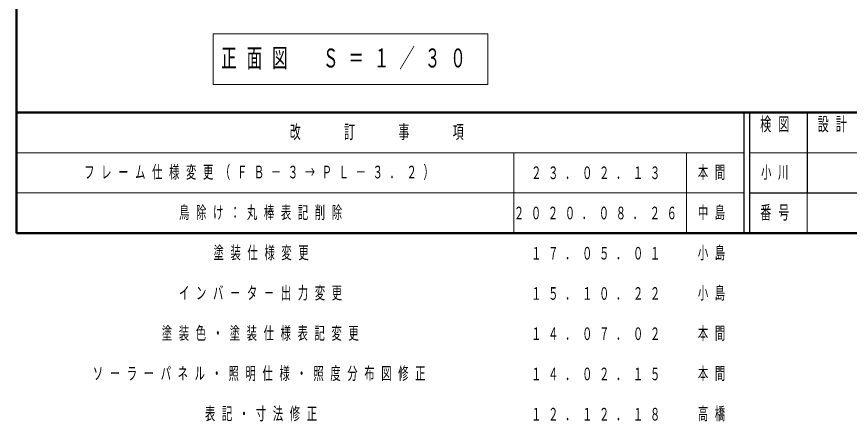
# Model space of a CAD drawing. Units: millimetres on the paper, scale 1:30. Extents: x 895 to 1260, y 264 to 554.
# Drawn here: x 895 to 1039.9, y 264.3 to 334.7 of the extents above; entities that cross this region are included whole.
import ezdxf

# ---------------------------------------------------------------- set-up
doc = ezdxf.new("R2010")
doc.units = ezdxf.units.MM
doc.layers.add('1_30', color=7, linetype='Continuous', lineweight=25)
doc.layers.add('NAKAMURA図枠', color=7, linetype='Continuous', lineweight=13)
doc.layers.add('図デ_タ99', color=7, linetype='Continuous')
doc.styles.add('ＭＳ ゴシック', font='')
doc.styles.get('ＭＳ ゴシック').set_extended_font_data('MS Gothic')

msp = doc.modelspace()

# ---------------------------------------------------------------- linework, layer by layer
at = {"layer": '1_30', "lineweight": 13}
for p, q in [((929.174, 331.692), (929.174, 322.892)), ((976.974, 331.692), (929.174, 331.692)), ((976.974, 322.892), (976.974, 331.692)), ((929.174, 322.892), (976.974, 322.892))]:
    msp.add_line(p, q, dxfattribs=at)
at = {"layer": 'NAKAMURA図枠', "lineweight": 50}
for p, q in [((895, 554), (895, 297)), ((895, 318), (1260, 318)), ((895, 297), (1260, 297))]:
    msp.add_line(p, q, dxfattribs=at)
at = {"layer": 'NAKAMURA図枠', "lineweight": 25}
for p, q in [((1021.5, 318), (1021.5, 297)), ((1022.5, 318), (1022.5, 297)), ((1032.5, 318), (1032.5, 304)), ((1022.5, 304), (1260, 304))]:
    msp.add_line(p, q, dxfattribs=at)
at = {"layer": 'NAKAMURA図枠'}
for p, q in [((895, 311), (1021.5, 311)), ((981.5, 311), (981.5, 297)), ((1011.5, 311), (1011.5, 297)), ((1022.5, 311), (1077.5, 311)), ((895, 304), (1021.5, 304)), ((1032.5, 304), (1032.5, 297))]:
    msp.add_line(p, q, dxfattribs=at)

# ---------------------------------------------------------------- texts
at = {"layer": '1_30', "insert": (930.574, 327.292), "char_height": 3.299, "attachment_point": 4, "style": 'ＭＳ ゴシック'}
msp.add_mtext('\\T1.64;\\W0.6;正面図\u3000Ｓ＝１／３０', dxfattribs=at)
at = {"layer": 'NAKAMURA図枠', "color": 4, "char_height": 2.346, "style": 'ＭＳ ゴシック'}
for s, insert, attachment_point in [('\\T1.64;\\W0.6;検図', (1027.5, 317.167), 2), ('\\T1.64;\\W0.6;設計', (1037.5, 317.167), 2), ('\\T1.64;\\W0.6;改\u3000\u3000訂\u3000\u3000事\u3000\u3000項', (958.25, 314.5), 5), ('\\T1.64;\\W0.6;番号', (1027.5, 300.5), 5)]:
    msp.add_mtext(s, dxfattribs=dict(at, insert=insert, attachment_point=attachment_point))
at = {"layer": '図デ_タ99', "char_height": 2.199, "attachment_point": 4, "style": 'ＭＳ ゴシック'}
for s, insert in [('\\T1.64;\\W0.6;フレーム仕様変更（ＦＢ－３→ＰＬ－３．２）', (906.75, 307.5)), ('\\T1.64;\\W0.6;２３．０２．１３', (984.5, 307.5)), ('\\T1.64;\\W0.6;本間', (1013.5, 307.5)), ('\\T1.64;\\W0.6;小川', (1024.5, 307.5)), ('\\T1.64;\\W0.6;鳥除け：丸棒表記削除', (923.25, 300.5)), ('\\T1.64;\\W0.6;２０２０．０８．２６', (981.5, 300.5)), ('\\T1.64;\\W0.6;中島', (1013.5, 300.5)), ('\\T1.64;\\W0.6;塗装仕様変更', (929.25, 293.5)), ('\\T1.64;\\W0.6;１７．０５．０１', (984.5, 293.5)), ('\\T1.64;\\W0.6;小島', (1013.5, 293.5)), ('\\T1.64;\\W0.6;インバ－タ－出力変更', (923.25, 286.5)), ('\\T1.64;\\W0.6;１５．１０．２２', (984.5, 286.5)), ('\\T1.64;\\W0.6;小島', (1013.5, 286.5)), ('\\T1.64;\\W0.6;塗装色・塗装仕様表記変更', (920.25, 279.5)), ('\\T1.64;\\W0.6;本間', (1013.5, 279.5)), ('\\T1.64;\\W0.6;１４．０７．０２', (984.5, 279.5)), ('\\T1.64;\\W0.6;ソーラーパネル・照明仕様・照度分布図修正', (908.25, 272.5)), ('\\T1.64;\\W0.6;本間', (1013.5, 272.5)), ('\\T1.64;\\W0.6;１４．０２．１５', (984.5, 272.5)), ('\\T1.64;\\W0.6;表記・寸法修正', (927.75, 265.5)), ('\\T1.64;\\W0.6;１２．１２．１８', (984.5, 265.5)), ('\\T1.64;\\W0.6;高橋', (1013.5, 265.5))]:
    msp.add_mtext(s, dxfattribs=dict(at, insert=insert))

doc.saveas('drawing.dxf')
